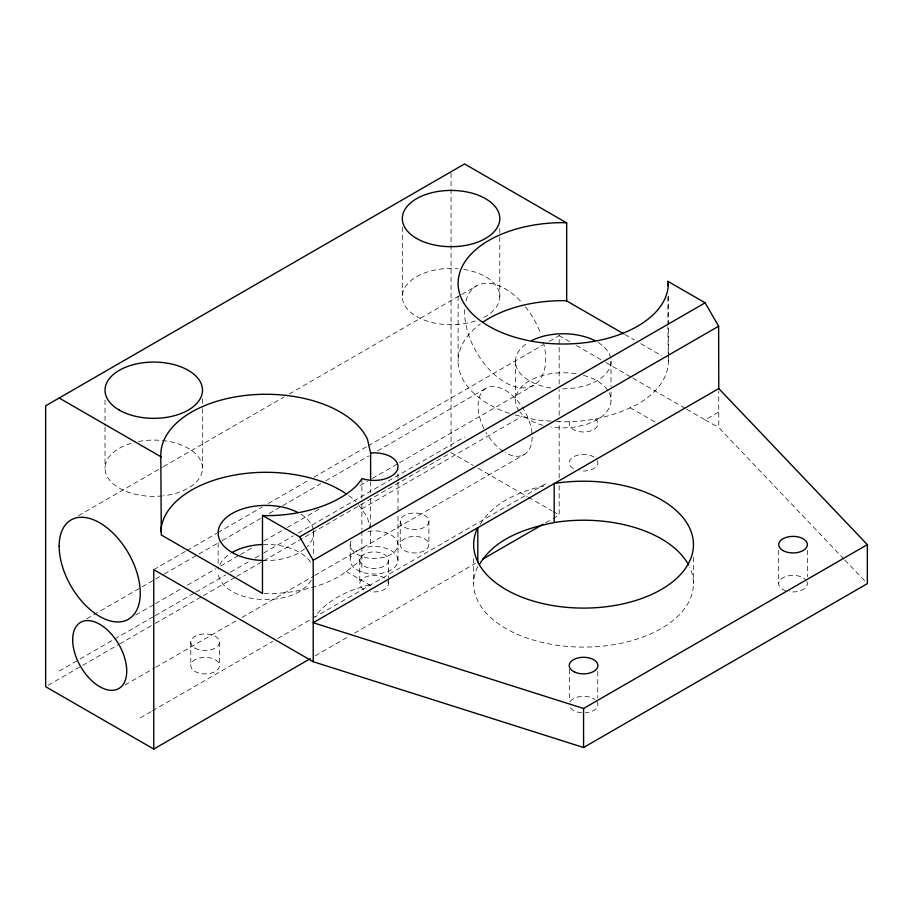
<?xml version="1.0" encoding="UTF-8"?>
<svg xmlns="http://www.w3.org/2000/svg" width="913" height="913" viewBox="0 0 913 913"><rect width="100%" height="100%" fill="white"/><g stroke="black" fill="none" stroke-linecap="round" stroke-linejoin="round"><path stroke-width="0.68" stroke-dasharray="4.57 3.42" d="M553.004 518.55L559.167 514.989L559.167 485.088M559.167 477.967L559.167 421.019M559.167 415.324L559.167 389.691M559.167 383.996L559.167 335.596L571.435 342.672M843.886 559.018L718.771 427.581L718.748 391.335M313.524 530.59A47.773 27.584 0 0 1 313.707 532.987L312.075 540.119L307.304 546.773M311.276 580.246L307.304 585.792L299.704 591.498A47.773 27.584 0 0 1 247.64 597.479A47.773 27.584 0 0 1 218.15 571.995M361.879 556.474L356.949 563.332L340.252 575.898A105.109 60.68 0 0 1 265.923 593.667L263.617 593.496M480.249 524.279C494.161 501.522 520.981 490.68 546.111 485.522M477.807 566.699L477.419 567.235A109.891 63.442 0 0 0 583.567 647.1A109.891 63.442 0 0 0 689.703 567.235M304.645 548.77L299.704 552.491A47.773 27.584 0 0 1 263.161 560.525M78.427 515.708L162.229 467.33M163.461 466.623L284.217 396.904M289.147 394.051L460.426 295.161M461.658 294.454L476.449 285.917M153.761 569.655L185.796 551.155M187.028 550.448L216.609 533.375M217.842 532.656L262.202 507.046M268.365 503.497L309.028 480.01M313.958 477.168L366.935 446.571M368.167 445.864L543.155 344.84M549.318 341.279L559.167 335.596M86.758 618.797L154.525 579.664M155.758 578.956L163.153 574.688M164.386 573.98L197.653 554.773M198.886 554.054L221.072 541.249M222.304 540.542L260.502 518.481M269.13 513.505L281.455 506.395M282.688 505.676L320.885 483.628M325.815 480.774L368.943 455.884M377.571 450.896L486.001 388.287M135.763 615.02L154.251 604.349M155.484 603.63L182.589 587.983M187.519 585.13L215.867 568.776M220.786 565.923L239.274 555.252M240.507 554.545L254.065 546.716M263.914 541.032L286.1 528.216M287.333 527.509L319.367 509.009M360.03 485.533L367.425 481.265M372.356 478.423L398.239 463.484M399.472 462.765L533.785 385.218M59.162 671.089L78.883 659.7M80.116 658.992L154.046 616.298M155.278 615.59L194.709 592.822M195.941 592.115L225.522 575.042M230.453 572.2L250.162 560.81M255.092 557.969L262.488 553.7M263.72 552.981L293.29 535.908M298.22 533.066L464.58 437.019M48.115 685.264L81.383 666.056M82.615 665.349L118.348 644.715M119.58 644.007L154.092 624.081M155.324 623.374L202.15 596.337M203.382 595.63L235.417 577.13M236.65 576.411L262.522 561.472M263.754 560.765L451.056 452.631L473.174 465.379M361.514 508.998L521.688 416.533M124.978 685.001L154.548 667.928M155.781 667.22L237.118 620.258M242.036 617.416L313.513 576.149M314.745 575.441L524.233 454.491M140.248 717.88L151.296 711.501M152.517 710.793L272.816 641.348M277.723 638.507L312.098 618.672M545.654 483.81L314.551 617.245C327.619 599.042 350.056 589.433 371.351 584.457M686.724 409.229L705.121 419.854L718.634 412.048M315.179 655.854L349.69 635.939M354.621 633.086L475.376 563.367M545.62 522.818L551.772 519.257M556.428 421.509C584.331 423.039 612.726 417.184 637.548 404.254A105.109 60.68 0 0 0 668.339 361.343L668.339 325.873M367.916 531.332L374.102 530.852A23.886 13.798 0 0 1 397.178 541.078L397.988 544.65A23.886 13.798 0 0 1 362.153 556.599L357.211 554.396A23.886 13.798 0 0 1 351.026 541.078M550.984 421.098L536.022 419.957L514.806 414.879M705.121 419.854L718.771 427.581M624.686 334.409L634.558 340.104M640.732 343.665L661.708 355.785M576.343 345.502L600.868 359.665M605.775 362.495L631.534 377.366M632.755 378.073L685.492 408.522M629.981 407.609L657.885 423.712M478.092 468.221L527.223 496.558M528.456 497.265L551.794 510.732M553.027 511.44L559.167 514.989M346.175 571.435L374.102 587.561M595.014 418.862L595.972 419.581A14.334 8.274 0 0 1 585.438 431.917A14.334 8.274 0 0 1 569.712 421.578M844.867 560.046L867.35 583.658M358.478 504.763L367.46 517.283L369.982 528.353M668.339 361.343L667.882 326.717M397.988 560.251L397.178 556.679A23.886 13.798 0 0 0 374.102 546.465L367.916 546.933A23.886 13.798 0 0 0 357.211 570.009L362.153 572.2A23.886 13.798 0 0 0 397.988 560.251L397.988 513.437M807.354 550.219L807.354 576.696M778.686 550.219L778.686 583.658M693.446 557.192L693.446 583.658M668.339 296.086L668.339 324.457M667.882 296.93L667.882 325.302M611.002 361.343L611.002 386.416M611.002 391.985L611.002 400.351M597.775 671.5L597.775 697.966M569.347 669.423L569.347 701.458M515.446 361.343L515.446 400.351M499.799 228.49L499.799 235.588M499.799 237.003L499.799 296.577M473.676 558.585L473.676 583.658M458.109 296.086L458.109 361.343M451.056 173.173L451.056 446.925M428.905 521.289A14.334 8.274 0 0 1 407.403 528.456A14.334 8.274 0 0 1 407.403 514.122A14.334 8.274 0 0 1 428.905 521.289L428.905 544.696A14.334 8.274 0 0 1 407.403 551.863A14.334 8.274 0 0 1 407.403 537.529A14.334 8.274 0 0 1 428.905 544.696M402.325 227.075L402.325 296.577M400.236 521.289L400.236 544.696M397.988 473.721L397.988 480.809M397.988 482.235L397.988 512.022M388.436 560.194A14.334 8.274 0 0 1 366.935 567.361A14.334 8.274 0 0 1 366.935 553.027A14.334 8.274 0 0 1 388.436 560.194L388.436 578.134M388.436 579.515L388.436 583.658M370.61 481.471L370.61 492.826M370.61 498.498L370.61 528.285M370.61 531.126L370.61 546.727M361.879 478.446L361.879 498.304M361.879 503.987L361.879 529.517M361.879 530.932L361.879 572.074M359.768 560.194L359.768 583.658M350.215 544.65L350.215 560.251M313.707 532.987L313.707 556.668M219.451 642.216L219.451 665.623A14.334 8.274 0 0 1 197.95 672.79A14.334 8.274 0 0 1 197.95 658.456A14.334 8.274 0 0 1 219.451 665.623M218.15 542.733L218.15 569.21M202.492 398.719L202.492 407.232M202.492 408.647L202.492 468.232M190.783 642.216L190.783 665.623M105.029 400.134L105.029 425.675M105.029 427.09L105.029 468.232M543.338 342.021A57.336 33.096 60 0 1 510.013 384.864A57.336 33.096 60 0 1 464.774 307.692M465.961 300.845A57.336 33.096 60 0 1 522.578 303.401M525.386 306.734A57.336 33.096 60 0 1 540.222 332.435M532.142 436.996A38.22 22.072 60 0 1 505.117 452.608M503.109 451.353A38.22 22.072 60 0 1 486.001 432.431M483.993 428.654A38.22 22.072 60 0 1 495.245 386.644A38.22 22.072 60 0 1 532.074 434.634M138.445 441.515A48.731 28.132 0 0 1 200.837 460.939A48.731 28.132 0 0 1 163.632 495.782M162.229 495.93A48.731 28.132 0 0 1 107.289 476.689A48.731 28.132 0 0 1 133.15 442.725M463.678 269.403A48.731 28.132 0 0 1 498.692 290.642A48.731 28.132 0 0 1 481.984 318.329M475.433 320.954A48.731 28.132 0 0 1 403.192 301.872A48.731 28.132 0 0 1 458.132 268.742M348.755 495.622A105.109 60.68 0 0 1 356.036 501.739M509.283 413.429A105.109 60.68 0 0 1 480.398 323.978M300.936 514.213A47.773 27.584 0 0 1 313.296 529.38M598.243 342.569A47.773 27.584 0 0 1 597.011 380.847L587.116 385.229L575.589 387.979L563.23 388.927A47.773 27.584 0 0 1 560.456 388.881M550.859 387.979A47.773 27.584 0 0 1 528.205 342.569M583.43 375.357A47.773 27.584 0 0 1 597.011 419.854L587.116 424.237L575.589 426.999L563.23 427.935A47.773 27.584 0 0 1 550.859 426.999M543.018 425.344A47.773 27.584 0 0 1 519.931 412.014M519.086 410.907A47.773 27.584 0 0 1 528.228 381.566A47.773 27.584 0 0 1 578.237 374.159M219.771 564.862A47.773 27.584 0 0 1 230.909 553.232M263.161 544.456A47.773 27.584 0 0 1 311.493 563.709M806.875 581.524A14.334 8.274 0 0 1 789.311 591.658M785.853 590.825A14.334 8.274 0 0 1 782.886 577.803A14.334 8.274 0 0 1 805.437 579.527M596.828 701.458A14.334 8.274 0 0 1 585.381 712.802M581.638 712.791A14.334 8.274 0 0 1 570.294 707.735M570.34 701.401A14.334 8.274 0 0 1 594.968 699.575M597.41 460.586A14.334 8.274 0 0 1 579.858 470.72M573.421 468.574A14.334 8.274 0 0 1 574.836 456.158A14.334 8.274 0 0 1 595.972 458.588M387.945 581.524A14.334 8.274 0 0 1 370.393 591.658M363.967 589.513A14.334 8.274 0 0 1 365.371 577.096A14.334 8.274 0 0 1 386.507 579.527M194.971 648.07A14.334 8.274 0 0 0 218.96 644.361A14.334 8.274 0 0 0 201.396 634.227A14.334 8.274 0 0 0 194.971 648.07"/><path stroke-width="1.37" d="M623.453 333.69L566.676 300.913L566.676 222.898L464.58 163.941L45.65 405.806L45.65 686.69L153.761 749.059L153.761 569.655L313.216 661.72L583.567 747.507L867.35 583.658L867.35 544.65L718.771 388.573L718.634 326.226L705.121 302.819L667.882 281.33L667.882 285.575M479.439 564.428C495.051 538.054 526.687 527.919 555.115 522.373A109.891 63.442 0 0 1 688.573 564.976M370.61 480.055L370.61 453.099L367.46 439.256A105.109 60.68 0 0 0 252.205 394.793A105.109 60.68 0 0 0 160.814 454.959L161.27 534.972L262.476 593.404L262.476 515.389L299.704 536.89L705.121 302.819M313.216 661.72L313.216 560.285L718.634 326.226M718.771 388.573L313.216 622.712L583.567 708.488L867.35 544.65M153.761 749.059L310.249 658.695M482.772 559.098L543.155 524.233M370.61 453.099L374.102 452.837A23.886 13.798 0 0 1 397.178 470.195A23.886 13.798 0 0 1 362.153 478.572L356.949 485.305A105.109 60.68 0 0 1 265.923 515.651L262.476 515.389M566.676 222.898L563.23 222.635A105.109 60.68 0 0 0 458.109 283.315A105.109 60.68 0 0 0 563.23 344.007A105.109 60.68 0 0 0 668.339 283.315L667.882 281.33M566.676 300.913L563.23 300.651A105.109 60.68 0 0 0 482.715 322.323M59.162 398.011L161.27 456.957M299.704 536.89L313.216 560.285M583.567 708.488L583.567 747.507M554.18 522.601L554.18 483.593L555.115 483.365A109.891 63.442 0 0 1 693.035 539.115A109.891 63.442 0 0 1 573.98 607.853A109.891 63.442 0 0 1 477.419 528.228L477.807 527.691L477.807 562.522M160.836 531.674A105.109 60.68 0 0 1 231.035 475.741A105.109 60.68 0 0 1 346.426 493.967M261.769 560.468A47.773 27.584 0 0 1 221.985 522.145A47.773 27.584 0 0 1 297.433 512.25M531.708 340.606A47.773 27.584 0 0 1 594.74 340.606M232.142 552.491A47.773 27.584 0 0 1 261.769 544.513M59.162 546.225A57.336 33.096 60 0 0 119.98 621.879A57.336 33.096 60 0 0 119.98 540.793A57.336 33.096 60 0 0 59.162 546.225M72.675 639.853A38.22 22.072 60 0 0 113.223 690.285A38.22 22.072 60 0 0 113.223 636.235A38.22 22.072 60 0 0 72.675 639.853M119.295 410.097A48.731 28.132 0 0 0 200.837 397.486A48.731 28.132 0 0 0 141.15 363.032A48.731 28.132 0 0 0 119.295 410.097M416.602 238.453A48.731 28.132 0 0 0 498.133 225.842A48.731 28.132 0 0 0 438.445 191.388A48.731 28.132 0 0 0 416.602 238.453M574.791 672.128A14.334 8.274 0 0 0 597.764 666.695A14.334 8.274 0 0 0 578.123 657.919A14.334 8.274 0 0 0 574.791 672.128M782.886 550.505A14.334 8.274 0 0 0 806.875 546.796A14.334 8.274 0 0 0 789.311 536.661A14.334 8.274 0 0 0 782.886 550.505"/></g></svg>
